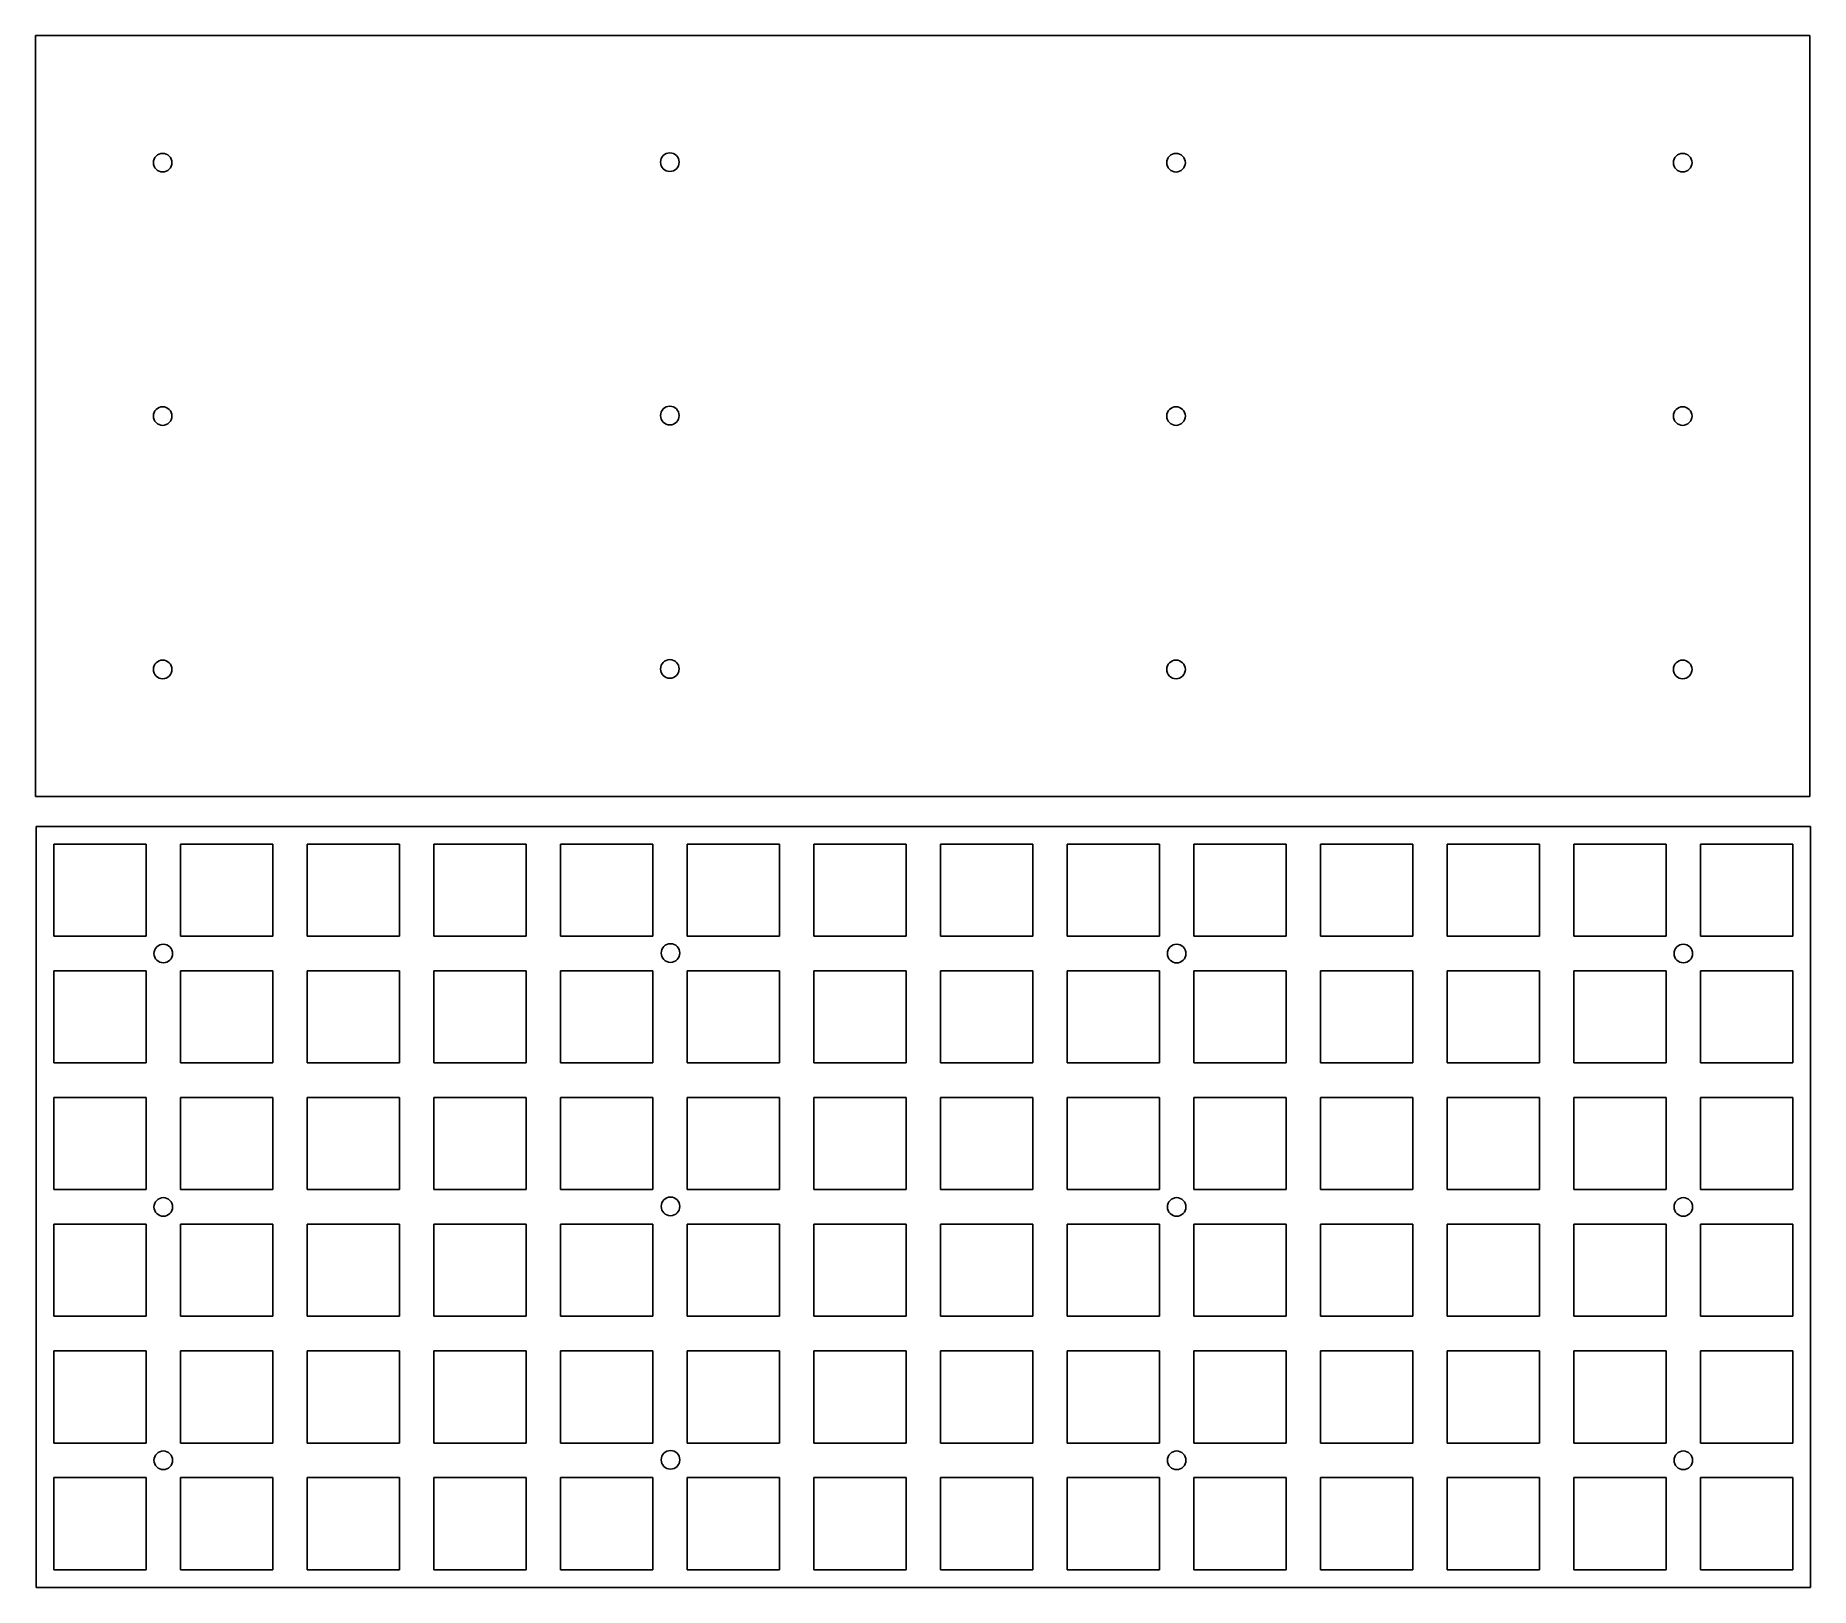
# Model space of a CAD drawing. Extents: x 0 to 267, y 0 to 233.
import ezdxf

# ---------------------------------------------------------------- set-up
doc = ezdxf.new("R2010")
doc.units = 0
doc.layers.get('0').update_dxf_attribs({"linetype": 'continuous'})

msp = doc.modelspace()

# ---------------------------------------------------------------- linework, layer by layer
at = {"color": 0}
for p, q in [((0, 233.451074), (266.851293, 233.451074)), ((0, 119), (0, 233.451074)), ((266.851293, 233.451074), (266.851293, 119)), ((266.851293, 119), (0, 119))]:
    msp.add_line(p, q, dxfattribs=at)
at = {"layer": 'Group', "color": 0}
for p, q in [((0.093707, 0.079926), (0.093707, 114.531)), ((0.093707, 114.531), (266.945, 114.531)), ((266.945, 114.531), (266.945, 0.079926)), ((2.76848, 111.857), (16.6192, 111.857)), ((2.76848, 98.0062), (2.76848, 111.857)), ((16.6192, 111.857), (16.6192, 98.0062)), ((21.8185, 111.857), (35.669, 111.857)), ((21.8185, 98.0062), (21.8185, 111.857)), ((35.669, 111.857), (35.669, 98.0062)), ((40.8686, 111.857), (54.719, 111.857)), ((40.8686, 98.0062), (40.8686, 111.857)), ((54.719, 111.857), (54.719, 98.0062)), ((59.9186, 111.857), (73.769, 111.857)), ((59.9186, 98.0062), (59.9186, 111.857)), ((73.769, 111.857), (73.769, 98.0062)), ((78.9686, 111.857), (92.819, 111.857)), ((78.9686, 98.0062), (78.9686, 111.857)), ((92.819, 111.857), (92.819, 98.0062)), ((98.0186, 111.857), (111.868, 111.857)), ((98.0186, 98.0062), (98.0186, 111.857)), ((111.868, 111.857), (111.868, 98.0062)), ((117.069, 111.857), (130.919, 111.857)), ((117.069, 98.0062), (117.069, 111.857)), ((130.919, 111.857), (130.919, 98.0062)), ((136.119, 111.857), (149.969, 111.857)), ((136.119, 98.0062), (136.119, 111.857)), ((149.969, 111.857), (149.969, 98.0062)), ((155.169, 111.857), (169.019, 111.857)), ((155.169, 98.0062), (155.169, 111.857)), ((169.019, 111.857), (169.019, 98.0062)), ((174.219, 111.857), (188.069, 111.857)), ((174.219, 98.0062), (174.219, 111.857)), ((188.069, 111.857), (188.069, 98.0062)), ((193.269, 111.857), (207.119, 111.857)), ((193.269, 98.0062), (193.269, 111.857)), ((207.119, 111.857), (207.119, 98.0062)), ((212.319, 111.857), (226.169, 111.857)), ((212.319, 98.0062), (212.319, 111.857)), ((226.169, 111.857), (226.169, 98.0062)), ((231.369, 111.857), (245.219, 111.857)), ((231.369, 98.0062), (231.369, 111.857)), ((245.219, 111.857), (245.219, 98.0062)), ((250.419, 111.857), (264.269, 111.857)), ((250.419, 98.0062), (250.419, 111.857)), ((264.269, 111.857), (264.269, 98.0062)), ((16.6192, 98.0062), (2.76848, 98.0062)), ((35.669, 98.0062), (21.8185, 98.0062)), ((54.719, 98.0062), (40.8686, 98.0062)), ((73.769, 98.0062), (59.9186, 98.0062)), ((92.819, 98.0062), (78.9686, 98.0062)), ((111.868, 98.0062), (98.0186, 98.0062)), ((130.919, 98.0062), (117.069, 98.0062)), ((149.969, 98.0062), (136.119, 98.0062)), ((169.019, 98.0062), (155.169, 98.0062)), ((188.069, 98.0062), (174.219, 98.0062)), ((207.119, 98.0062), (193.269, 98.0062)), ((226.169, 98.0062), (212.319, 98.0062)), ((245.219, 98.0062), (231.369, 98.0062)), ((264.269, 98.0062), (250.419, 98.0062)), ((2.76848, 92.8067), (16.6192, 92.8067)), ((2.76848, 78.9563), (2.76848, 92.8067)), ((16.6192, 92.8067), (16.6192, 78.9563)), ((21.8185, 92.8067), (35.669, 92.8067)), ((21.8185, 78.9563), (21.8185, 92.8067)), ((35.669, 92.8067), (35.669, 78.9563)), ((40.8686, 92.8067), (54.719, 92.8067)), ((40.8686, 78.9563), (40.8686, 92.8067)), ((54.719, 92.8067), (54.719, 78.9563)), ((59.9186, 92.8067), (73.769, 92.8067)), ((59.9186, 78.9563), (59.9186, 92.8067)), ((73.769, 92.8067), (73.769, 78.9563)), ((78.9686, 92.8067), (92.819, 92.8067)), ((78.9686, 78.9563), (78.9686, 92.8067)), ((92.819, 92.8067), (92.819, 78.9563)), ((98.0186, 92.8067), (111.868, 92.8067)), ((98.0186, 78.9563), (98.0186, 92.8067)), ((111.868, 92.8067), (111.868, 78.9563)), ((117.069, 92.8067), (130.919, 92.8067)), ((117.069, 78.9563), (117.069, 92.8067)), ((130.919, 92.8067), (130.919, 78.9563)), ((136.119, 92.8067), (149.969, 92.8067)), ((136.119, 78.9563), (136.119, 92.8067)), ((149.969, 92.8067), (149.969, 78.9563)), ((155.169, 92.8067), (169.019, 92.8067)), ((155.169, 78.9563), (155.169, 92.8067)), ((169.019, 92.8067), (169.019, 78.9563)), ((174.219, 92.8067), (188.069, 92.8067)), ((174.219, 78.9563), (174.219, 92.8067)), ((188.069, 92.8067), (188.069, 78.9563)), ((193.269, 92.8067), (207.119, 92.8067)), ((193.269, 78.9563), (193.269, 92.8067)), ((207.119, 92.8067), (207.119, 78.9563)), ((212.319, 92.8067), (226.169, 92.8067)), ((212.319, 78.9563), (212.319, 92.8067)), ((226.169, 92.8067), (226.169, 78.9563)), ((231.369, 92.8067), (245.219, 92.8067)), ((231.369, 78.9563), (231.369, 92.8067)), ((245.219, 92.8067), (245.219, 78.9563)), ((250.419, 92.8067), (264.269, 92.8067)), ((250.419, 78.9563), (250.419, 92.8067)), ((264.269, 92.8067), (264.269, 78.9563)), ((16.6192, 78.9563), (2.76848, 78.9563)), ((35.669, 78.9563), (21.8185, 78.9563)), ((54.719, 78.9563), (40.8686, 78.9563)), ((73.769, 78.9563), (59.9186, 78.9563)), ((92.819, 78.9563), (78.9686, 78.9563)), ((111.868, 78.9563), (98.0186, 78.9563)), ((130.919, 78.9563), (117.069, 78.9563)), ((149.969, 78.9563), (136.119, 78.9563)), ((169.019, 78.9563), (155.169, 78.9563)), ((188.069, 78.9563), (174.219, 78.9563)), ((207.119, 78.9563), (193.269, 78.9563)), ((226.169, 78.9563), (212.319, 78.9563)), ((245.219, 78.9563), (231.369, 78.9563)), ((264.269, 78.9563), (250.419, 78.9563)), ((2.76848, 73.7567), (16.6192, 73.7567)), ((2.76848, 59.9063), (2.76848, 73.7567)), ((16.6192, 73.7567), (16.6192, 59.9063)), ((21.8185, 73.7567), (35.669, 73.7567)), ((21.8185, 59.9063), (21.8185, 73.7567)), ((35.669, 73.7567), (35.669, 59.9063)), ((40.8686, 73.7567), (54.719, 73.7567)), ((40.8686, 59.9063), (40.8686, 73.7567)), ((54.719, 73.7567), (54.719, 59.9063)), ((59.9186, 59.9063), (59.9186, 73.7567)), ((59.9186, 73.7567), (73.769, 73.7567)), ((73.769, 73.7567), (73.769, 59.9063)), ((78.9686, 73.7567), (92.819, 73.7567)), ((78.9686, 59.9063), (78.9686, 73.7567)), ((92.819, 73.7567), (92.819, 59.9063)), ((98.0186, 73.7567), (111.868, 73.7567)), ((98.0186, 59.9063), (98.0186, 73.7567)), ((111.868, 73.7567), (111.868, 59.9063)), ((117.069, 73.7567), (130.919, 73.7567)), ((117.069, 59.9063), (117.069, 73.7567)), ((130.919, 73.7567), (130.919, 59.9063)), ((136.119, 73.7567), (149.969, 73.7567)), ((136.119, 59.9063), (136.119, 73.7567)), ((149.969, 73.7567), (149.969, 59.9063)), ((155.169, 73.7567), (169.019, 73.7567)), ((155.169, 59.9063), (155.169, 73.7567)), ((169.019, 73.7567), (169.019, 59.9063)), ((174.219, 73.7567), (188.069, 73.7567)), ((174.219, 59.9063), (174.219, 73.7567)), ((188.069, 73.7567), (188.069, 59.9063)), ((193.269, 73.7567), (207.119, 73.7567)), ((193.269, 59.9063), (193.269, 73.7567)), ((207.119, 73.7567), (207.119, 59.9063)), ((212.319, 73.7567), (226.169, 73.7567)), ((212.319, 59.9063), (212.319, 73.7567)), ((226.169, 73.7567), (226.169, 59.9063)), ((231.369, 73.7567), (245.219, 73.7567)), ((231.369, 59.9063), (231.369, 73.7567)), ((245.219, 73.7567), (245.219, 59.9063)), ((250.419, 73.7567), (264.269, 73.7567)), ((250.419, 59.9063), (250.419, 73.7567)), ((264.269, 73.7567), (264.269, 59.9063)), ((16.6192, 59.9063), (2.76848, 59.9063)), ((35.669, 59.9063), (21.8185, 59.9063)), ((54.719, 59.9063), (40.8686, 59.9063)), ((73.769, 59.9063), (59.9186, 59.9063)), ((92.819, 59.9063), (78.9686, 59.9063)), ((111.868, 59.9063), (98.0186, 59.9063)), ((130.919, 59.9063), (117.069, 59.9063)), ((149.969, 59.9063), (136.119, 59.9063)), ((169.019, 59.9063), (155.169, 59.9063)), ((188.069, 59.9063), (174.219, 59.9063)), ((207.119, 59.9063), (193.269, 59.9063)), ((226.169, 59.9063), (212.319, 59.9063)), ((245.219, 59.9063), (231.369, 59.9063)), ((264.269, 59.9063), (250.419, 59.9063)), ((2.76848, 54.7067), (16.6192, 54.7067)), ((2.76848, 40.8563), (2.76848, 54.7067)), ((16.6192, 54.7067), (16.6192, 40.8563)), ((21.8185, 54.7067), (35.669, 54.7067)), ((21.8185, 40.8563), (21.8185, 54.7067)), ((35.669, 54.7067), (35.669, 40.8563)), ((40.8686, 54.7067), (54.719, 54.7067)), ((40.8686, 40.8563), (40.8686, 54.7067)), ((54.719, 54.7067), (54.719, 40.8563)), ((59.9186, 54.7067), (73.769, 54.7067)), ((59.9186, 40.8563), (59.9186, 54.7067)), ((73.769, 54.7067), (73.769, 40.8563)), ((78.9686, 54.7067), (92.819, 54.7067)), ((78.9686, 40.8563), (78.9686, 54.7067)), ((92.819, 54.7067), (92.819, 40.8563)), ((98.0186, 54.7067), (111.868, 54.7067)), ((98.0186, 40.8563), (98.0186, 54.7067)), ((111.868, 54.7067), (111.868, 40.8563)), ((117.069, 54.7067), (130.919, 54.7067)), ((117.069, 40.8563), (117.069, 54.7067)), ((130.919, 54.7067), (130.919, 40.8563)), ((136.119, 54.7067), (149.969, 54.7067)), ((136.119, 40.8563), (136.119, 54.7067)), ((149.969, 54.7067), (149.969, 40.8563)), ((155.169, 54.7067), (169.019, 54.7067)), ((155.169, 40.8563), (155.169, 54.7067)), ((169.019, 54.7067), (169.019, 40.8563)), ((174.219, 54.7067), (188.069, 54.7067)), ((174.219, 40.8563), (174.219, 54.7067)), ((188.069, 54.7067), (188.069, 40.8563)), ((193.269, 54.7067), (207.119, 54.7067)), ((193.269, 40.8563), (193.269, 54.7067)), ((207.119, 54.7067), (207.119, 40.8563)), ((212.319, 54.7067), (226.169, 54.7067)), ((212.319, 40.8563), (212.319, 54.7067)), ((226.169, 54.7067), (226.169, 40.8563)), ((231.369, 54.7067), (245.219, 54.7067)), ((231.369, 40.8563), (231.369, 54.7067)), ((245.219, 54.7067), (245.219, 40.8563)), ((250.419, 54.7067), (264.269, 54.7067)), ((250.419, 40.8563), (250.419, 54.7067)), ((264.269, 54.7067), (264.269, 40.8563)), ((16.6192, 40.8563), (2.76848, 40.8563)), ((35.669, 40.8563), (21.8185, 40.8563)), ((54.719, 40.8563), (40.8686, 40.8563)), ((73.769, 40.8563), (59.9186, 40.8563)), ((92.819, 40.8563), (78.9686, 40.8563)), ((111.868, 40.8563), (98.0186, 40.8563)), ((130.919, 40.8563), (117.069, 40.8563)), ((149.969, 40.8563), (136.119, 40.8563)), ((169.019, 40.8563), (155.169, 40.8563)), ((188.069, 40.8563), (174.219, 40.8563)), ((207.119, 40.8563), (193.269, 40.8563)), ((226.169, 40.8563), (212.319, 40.8563)), ((245.219, 40.8563), (231.369, 40.8563)), ((264.269, 40.8563), (250.419, 40.8563)), ((2.76848, 35.6567), (16.6192, 35.6567)), ((2.76848, 21.8061), (2.76848, 35.6567)), ((16.6192, 35.6567), (16.6192, 21.8061)), ((21.8185, 35.6567), (35.669, 35.6567)), ((21.8185, 21.8061), (21.8185, 35.6567)), ((35.669, 35.6567), (35.669, 21.8061)), ((40.8686, 35.6567), (54.719, 35.6567)), ((40.8686, 21.8061), (40.8686, 35.6567)), ((54.719, 35.6567), (54.719, 21.8061)), ((59.9186, 35.6567), (73.769, 35.6567)), ((59.9186, 21.8061), (59.9186, 35.6567)), ((73.769, 35.6567), (73.769, 21.8061)), ((78.9686, 35.6567), (92.819, 35.6567)), ((78.9686, 21.8061), (78.9686, 35.6567)), ((92.819, 35.6567), (92.819, 21.8061)), ((98.0186, 35.6567), (111.868, 35.6567)), ((98.0186, 21.8061), (98.0186, 35.6567)), ((111.868, 35.6567), (111.868, 21.8061)), ((117.069, 35.6567), (130.919, 35.6567)), ((117.069, 21.8061), (117.069, 35.6567)), ((130.919, 35.6567), (130.919, 21.8061)), ((136.119, 35.6567), (149.969, 35.6567)), ((136.119, 21.8061), (136.119, 35.6567)), ((149.969, 35.6567), (149.969, 21.8061)), ((155.169, 35.6567), (169.019, 35.6567)), ((155.169, 21.8061), (155.169, 35.6567)), ((169.019, 35.6567), (169.019, 21.8061)), ((174.219, 35.6567), (188.069, 35.6567)), ((174.219, 21.8061), (174.219, 35.6567)), ((188.069, 35.6567), (188.069, 21.8061)), ((193.269, 35.6567), (207.119, 35.6567)), ((193.269, 21.8061), (193.269, 35.6567)), ((207.119, 35.6567), (207.119, 21.8061)), ((212.319, 35.6567), (226.169, 35.6567)), ((212.319, 21.8061), (212.319, 35.6567)), ((226.169, 35.6567), (226.169, 21.8061)), ((231.369, 35.6567), (245.219, 35.6567)), ((231.369, 21.8061), (231.369, 35.6567)), ((245.219, 35.6567), (245.219, 21.8061)), ((250.419, 35.6567), (264.269, 35.6567)), ((250.419, 21.8061), (250.419, 35.6567)), ((264.269, 35.6567), (264.269, 21.8061)), ((16.6192, 21.8061), (2.76848, 21.8061)), ((35.669, 21.8061), (21.8185, 21.8061)), ((54.719, 21.8061), (40.8686, 21.8061)), ((73.769, 21.8061), (59.9186, 21.8061)), ((92.819, 21.8061), (78.9686, 21.8061)), ((111.868, 21.8061), (98.0186, 21.8061)), ((130.919, 21.8061), (117.069, 21.8061)), ((149.969, 21.8061), (136.119, 21.8061)), ((169.019, 21.8061), (155.169, 21.8061)), ((188.069, 21.8061), (174.219, 21.8061)), ((207.119, 21.8061), (193.269, 21.8061)), ((226.169, 21.8061), (212.319, 21.8061)), ((245.219, 21.8061), (231.369, 21.8061)), ((264.269, 21.8061), (250.419, 21.8061)), ((2.76848, 2.75746), (2.76848, 16.6067)), ((2.76848, 16.6067), (16.6192, 16.6067)), ((16.6192, 16.6067), (16.6192, 2.75746)), ((21.8185, 16.6067), (35.669, 16.6067)), ((21.8185, 2.75746), (21.8185, 16.6067)), ((35.669, 16.6067), (35.669, 2.75746)), ((40.8686, 16.6067), (54.719, 16.6067)), ((40.8686, 2.75746), (40.8686, 16.6067)), ((54.719, 16.6067), (54.719, 2.75746)), ((59.9186, 16.6067), (73.769, 16.6067)), ((59.9186, 2.75746), (59.9186, 16.6067)), ((73.769, 16.6067), (73.769, 2.75746)), ((78.9686, 16.6067), (92.819, 16.6067)), ((78.9686, 2.75746), (78.9686, 16.6067)), ((92.819, 16.6067), (92.819, 2.75746)), ((98.0186, 16.6067), (111.868, 16.6067)), ((98.0186, 2.75746), (98.0186, 16.6067)), ((111.868, 16.6067), (111.868, 2.75746)), ((117.069, 16.6067), (130.919, 16.6067)), ((117.069, 2.75746), (117.069, 16.6067)), ((130.919, 16.6067), (130.919, 2.75746)), ((136.119, 16.6067), (149.969, 16.6067)), ((136.119, 2.75746), (136.119, 16.6067)), ((149.969, 16.6067), (149.969, 2.75746)), ((155.169, 16.6067), (169.019, 16.6067)), ((155.169, 2.75746), (155.169, 16.6067)), ((169.019, 16.6067), (169.019, 2.75746)), ((174.219, 2.75746), (174.219, 16.6067)), ((174.219, 16.6067), (188.069, 16.6067)), ((188.069, 16.6067), (188.069, 2.75746)), ((193.269, 16.6067), (207.119, 16.6067)), ((193.269, 2.75746), (193.269, 16.6067)), ((207.119, 16.6067), (207.119, 2.75746)), ((212.319, 16.6067), (226.169, 16.6067)), ((212.319, 2.75746), (212.319, 16.6067)), ((226.169, 16.6067), (226.169, 2.75746)), ((231.369, 16.6067), (245.219, 16.6067)), ((231.369, 2.75746), (231.369, 16.6067)), ((245.219, 16.6067), (245.219, 2.75746)), ((250.419, 16.6067), (264.269, 16.6067)), ((250.419, 2.75746), (250.419, 16.6067)), ((264.269, 16.6067), (264.269, 2.75746)), ((16.6192, 2.75746), (2.76848, 2.75746)), ((35.669, 2.75746), (21.8185, 2.75746)), ((54.719, 2.75746), (40.8686, 2.75746)), ((73.769, 2.75746), (59.9186, 2.75746)), ((92.819, 2.75746), (78.9686, 2.75746)), ((111.868, 2.75746), (98.0186, 2.75746)), ((130.919, 2.75746), (117.069, 2.75746)), ((149.969, 2.75746), (136.119, 2.75746)), ((169.019, 2.75746), (155.169, 2.75746)), ((188.069, 2.75746), (174.219, 2.75746)), ((207.119, 2.75746), (193.269, 2.75746)), ((226.169, 2.75746), (212.319, 2.75746)), ((245.219, 2.75746), (231.369, 2.75746)), ((264.269, 2.75746), (250.419, 2.75746)), ((266.945, 0.079926), (0.093707, 0.079926))]:
    msp.add_line(p, q, dxfattribs=at)
for centre in [(19.125243, 214.326524), (95.401043, 214.402374), (171.525393, 214.326324), (247.725393, 214.326524), (19.125168, 176.226549), (95.400968, 176.302399), (171.525318, 176.226349), (247.725318, 176.226549), (19.125168, 138.126449), (95.400968, 138.202299), (171.525318, 138.126249), (247.725318, 138.126449), (19.21895, 95.40645), (95.49475, 95.4823), (171.6191, 95.40625), (247.8191, 95.40645), (95.494675, 57.382325), (19.218875, 57.306475), (171.619025, 57.306275), (247.819025, 57.306475), (19.218875, 19.206375), (95.494675, 19.282225), (171.619025, 19.206175), (247.819025, 19.206375)]:
    msp.add_circle(centre, 1.4, dxfattribs=at)

doc.saveas('drawing.dxf')
